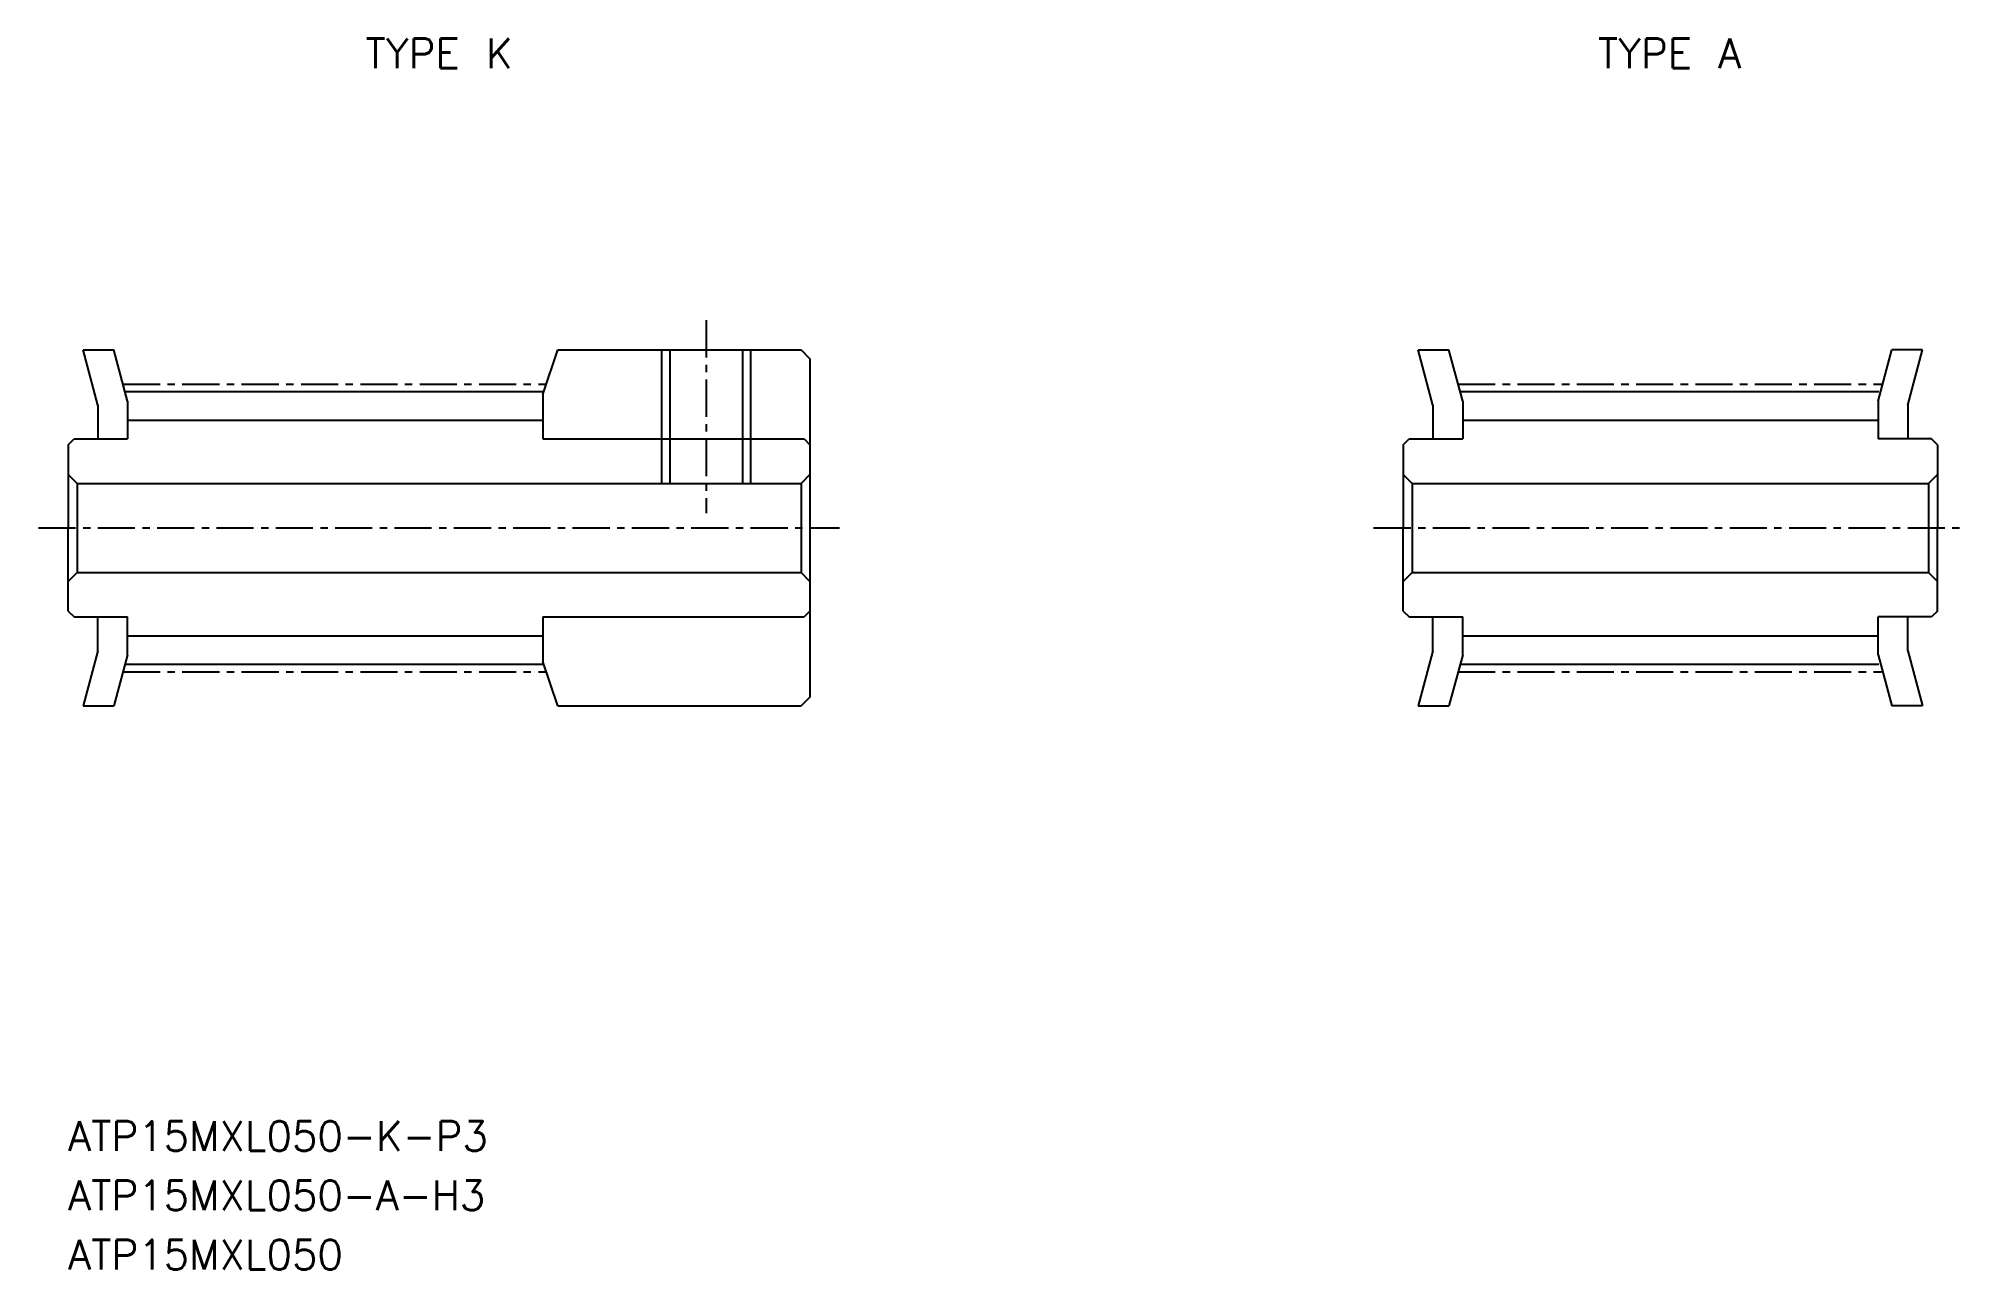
# Model space of a CAD drawing. Extents: x -220.6 to -155.6, y 13.7 to 55.2.
import ezdxf
from ezdxf.enums import TextEntityAlignment as Align

# ---------------------------------------------------------------- set-up
doc = ezdxf.new("R2010")
doc.units = 0
doc.linetypes.add('CENTER', pattern=[2, 1.25, -0.25, 0.25, -0.25])
doc.linetypes.add('DASHED', pattern=[19.05, 12.7, -6.35])
doc.layers.get('0').update_dxf_attribs({"linetype": 'CONTINUOUS'})
doc.layers.add('CENTER', color=1, linetype='CENTER')
doc.styles.add('MISUMI', font='txt.shx')

msp = doc.modelspace()

# ---------------------------------------------------------------- linework, layer by layer
at = {"color": 7, "linetype": 'CONTINUOUS'}
for p, q in [((-218.595, 42.827), (-219.093, 44.683)), ((-219.093, 44.683), (-218.058, 44.683)), ((-217.595, 42.958), (-218.058, 44.683)), ((-203.595, 43.183), (-203.095, 44.683)), ((-203.095, 44.683), (-194.895, 44.683)), ((-194.895, 44.683), (-194.595, 44.383)), ((-194.595, 44.383), (-194.595, 32.983)), ((-173.595, 42.827), (-174.093, 44.683)), ((-174.093, 44.683), (-173.058, 44.683)), ((-172.595, 42.958), (-173.058, 44.683)), ((-158.595, 42.958), (-158.133, 44.683)), ((-157.098, 44.683), (-158.133, 44.683)), ((-157.595, 42.827), (-157.098, 44.683)), ((-217.681, 43.278), (-203.564, 43.278)), ((-217.595, 42.958), (-217.595, 41.683)), ((-203.595, 43.183), (-203.595, 41.683)), ((-172.681, 43.278), (-158.564, 43.278)), ((-172.595, 42.958), (-172.595, 41.683)), ((-158.595, 42.958), (-158.595, 41.683)), ((-218.595, 42.827), (-218.595, 41.683)), ((-217.595, 42.318), (-203.595, 42.318)), ((-173.595, 42.827), (-173.595, 41.683)), ((-172.595, 42.318), (-158.595, 42.318)), ((-157.595, 42.827), (-157.595, 41.683)), ((-219.595, 41.483), (-219.395, 41.683)), ((-219.395, 41.683), (-217.595, 41.683)), ((-203.595, 41.683), (-194.795, 41.683)), ((-194.795, 41.683), (-194.595, 41.483)), ((-174.595, 41.483), (-174.395, 41.683)), ((-174.395, 41.683), (-172.595, 41.683)), ((-156.795, 41.683), (-158.595, 41.683)), ((-156.595, 41.483), (-156.795, 41.683)), ((-219.595, 41.483), (-219.595, 38.683)), ((-174.595, 41.483), (-174.595, 38.683)), ((-156.595, 41.483), (-156.595, 38.683)), ((-219.595, 40.483), (-219.295, 40.183)), ((-194.595, 40.483), (-194.895, 40.183)), ((-174.595, 40.483), (-174.295, 40.183)), ((-156.595, 40.483), (-156.895, 40.183)), ((-219.595, 40.083), (-219.595, 40.084)), ((-219.295, 40.183), (-194.895, 40.183)), ((-219.295, 40.183), (-219.295, 37.183)), ((-194.895, 40.183), (-194.895, 37.183)), ((-174.595, 40.083), (-174.595, 40.084)), ((-174.295, 40.183), (-156.895, 40.183)), ((-174.295, 40.183), (-174.295, 37.183)), ((-156.895, 40.183), (-156.895, 37.183)), ((-156.595, 40.083), (-156.595, 40.084)), ((-219.595, 38.683), (-219.595, 38.683)), ((-219.595, 35.883), (-219.595, 38.683)), ((-174.595, 38.683), (-174.595, 38.683)), ((-174.595, 35.883), (-174.595, 38.683)), ((-156.595, 38.683), (-156.595, 38.683)), ((-156.595, 35.883), (-156.595, 38.683)), ((-219.595, 36.883), (-219.295, 37.183)), ((-219.295, 37.183), (-194.895, 37.183)), ((-194.595, 36.883), (-194.895, 37.183)), ((-174.595, 36.883), (-174.295, 37.183)), ((-174.295, 37.183), (-156.895, 37.183)), ((-156.595, 36.883), (-156.895, 37.183)), ((-219.595, 35.883), (-219.395, 35.683)), ((-194.595, 35.883), (-194.795, 35.683)), ((-174.595, 35.883), (-174.395, 35.683)), ((-156.595, 35.883), (-156.795, 35.683)), ((-219.395, 35.683), (-217.595, 35.683)), ((-218.595, 34.54), (-218.595, 35.683)), ((-217.595, 34.408), (-217.595, 35.683)), ((-203.595, 35.683), (-194.795, 35.683)), ((-203.595, 35.683), (-203.595, 34.183)), ((-174.395, 35.683), (-172.595, 35.683)), ((-173.595, 34.54), (-173.595, 35.683)), ((-172.595, 34.408), (-172.595, 35.683)), ((-158.595, 34.408), (-158.595, 35.683)), ((-156.795, 35.683), (-158.595, 35.683)), ((-157.595, 34.54), (-157.595, 35.683)), ((-218.595, 34.54), (-219.093, 32.683)), ((-217.595, 35.048), (-203.595, 35.048)), ((-173.595, 34.54), (-174.093, 32.683)), ((-172.595, 35.048), (-158.595, 35.048)), ((-157.595, 34.54), (-157.098, 32.683)), ((-217.595, 34.408), (-218.058, 32.683)), ((-217.681, 34.088), (-203.564, 34.088)), ((-203.095, 32.683), (-203.595, 34.183)), ((-172.595, 34.408), (-173.058, 32.683)), ((-172.681, 34.088), (-158.564, 34.088)), ((-158.595, 34.408), (-158.133, 32.683)), ((-219.093, 32.683), (-218.058, 32.683)), ((-203.095, 32.683), (-194.895, 32.683)), ((-194.595, 32.983), (-194.895, 32.683)), ((-174.093, 32.683), (-173.058, 32.683)), ((-157.098, 32.683), (-158.133, 32.683))]:
    msp.add_line(p, q, dxfattribs=at)
at = {"color": 3, "linetype": 'DASHED'}
for p, q in [((-199.595, 44.683), (-199.595, 40.183)), ((-199.32, 44.683), (-199.32, 40.183)), ((-196.87, 44.683), (-196.87, 40.183)), ((-196.595, 44.683), (-196.595, 40.183))]:
    msp.add_line(p, q, dxfattribs=at)
at = {"layer": 'CENTER', "color": 1, "linetype": 'CENTER'}
for p, q in [((-198.095, 45.683), (-198.095, 39.183)), ((-217.749, 43.533), (-203.479, 43.533)), ((-172.749, 43.533), (-158.479, 43.533)), ((-220.595, 38.683), (-193.595, 38.683)), ((-175.595, 38.683), (-155.648, 38.683)), ((-217.749, 33.833), (-203.479, 33.833)), ((-172.749, 33.833), (-158.479, 33.833))]:
    msp.add_line(p, q, dxfattribs=at)

# ---------------------------------------------------------------- texts
at = {"color": 7, "linetype": 'CONTINUOUS', "style": 'MISUMI'}
for s, p in [('TYPE K', (-207.095, 54.683)), ('TYPE A', (-165.622, 54.683))]:
    msp.add_text(s, height=1, dxfattribs=at).set_placement(p, align=Align.MIDDLE_CENTER)
for s, p in [('ATP15MXL050-K-P3', (-219.595, 17.683)), ('ATP15MXL050-A-H3', (-219.595, 15.683)), ('ATP15MXL050', (-219.595, 13.683))]:
    msp.add_text(s, height=1, dxfattribs=at).set_placement(p)

doc.saveas('drawing.dxf')
